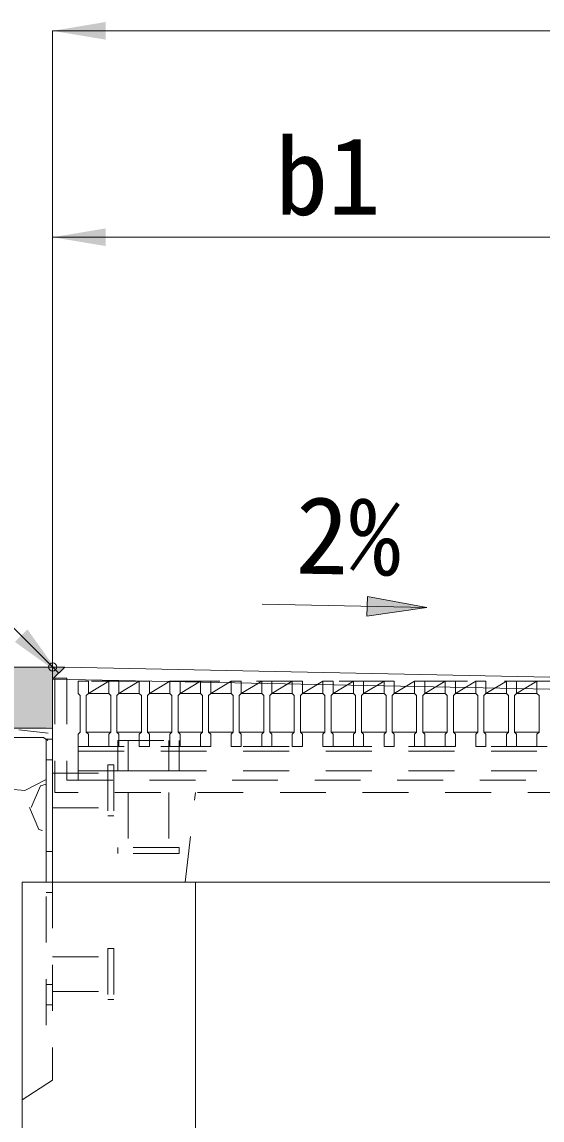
# Model space of a CAD drawing. Units: millimetres, scale not verified. Extents: x 63886 to 97934, y 3628 to 26930.
# Drawn here: x 77188 to 77443, y 7832 to 8370 of the extents above; entities that cross this region are included whole.
import ezdxf
from ezdxf.enums import TextEntityAlignment as Align

# ---------------------------------------------------------------- set-up
doc = ezdxf.new("R2010")
doc.units = ezdxf.units.MM
doc.header["$LTSCALE"] = 30
doc.linetypes.add('USER1', pattern=[1.35, 0.75, -0.6])
for name, color, linetype, lineweight in [('インサート', 3, 'USER1', 5), ('グレーチング', 7, 'Continuous', 5), ('ジョイントプレート', 7, 'Continuous', 9), ('ハッチング_基礎', 150, 'Continuous', 5), ('受枠', 3, 'USER1', 5), ('寸法線', 7, 'Continuous', 9), ('引出線', 4, 'Continuous', 9), ('本体', 2, 'Continuous', 5), ('舗装・基礎', 3, 'Continuous', 13), ('補助線', 8, 'Continuous', 13)]:
    doc.layers.add(name, color=color, linetype=linetype, lineweight=lineweight)
doc.layers.add('ハッチング_舗装', color=7, linetype='Continuous')
doc.styles.add('ＭＳ ゴシック', font='')
doc.styles.get('ＭＳ ゴシック').set_extended_font_data('MS Gothic')

# ---------------------------------------------------------------- blocks, each defined once
blk = doc.blocks.new('filled_arrow')
at = {"color": 0, "linetype": 'Continuous', "lineweight": -2}
blk.add_solid([(7.5, 1.25), (0, 0), (7.5, -1.25)], dxfattribs=at)

msp = doc.modelspace()

# ---------------------------------------------------------------- hatches: boundary and pattern name
at = {"layer": 'ハッチング_舗装'}
msp.add_hatch(color=256, dxfattribs=at).paths.add_polyline_path([(76684.12, 8054.37), (76684.12, 8024.37), (76944.12, 8024.37), (76944.12, 8027.41), (76986.83, 8027.41), (76986.83, 8024.37), (77199.44, 8024.37), (77199.44, 8025.07), (77202.64, 8025.07), (77202.64, 8048.37), (77208.64, 8054.25), (77204.65, 8054.33), (77200.65, 8054.37)])
at = {"layer": '引出線'}
msp.add_hatch(color=256, dxfattribs=at).paths.add_polyline_path([(77356.98, 8089), (77356.79, 8079.25), (77386.13, 8083.54)])

# ---------------------------------------------------------------- linework, layer by layer
at = {"layer": 'インサート'}
for p, q in [((77234.65, 8018.47), (77234.65, 8003.47)), ((77234.65, 8018.47), (77264.65, 8018.47)), ((77239.65, 8018.47), (77239.65, 8003.47)), ((77259.65, 8018.47), (77259.65, 8003.47)), ((77264.65, 8018.47), (77264.65, 8003.47)), ((77229.65, 8006.47), (77229.65, 7981.47)), ((77229.65, 8006.47), (77232.65, 8006.47)), ((77232.65, 8006.47), (77232.65, 7981.47)), ((77234.65, 8003.47), (77264.65, 8003.47)), ((77202.65, 8002.47), (77229.65, 8002.47)), ((77239.65, 7992.97), (77239.65, 7965.97)), ((77259.65, 7992.97), (77259.65, 7965.97)), ((77202.65, 7985.47), (77229.65, 7985.47)), ((77229.65, 7981.47), (77232.65, 7981.47)), ((77264.65, 7965.97), (77234.65, 7965.97)), ((77234.65, 7962.97), (77234.65, 7965.97)), ((77264.65, 7962.97), (77264.65, 7965.97)), ((77264.65, 7962.97), (77234.65, 7962.97)), ((77202.64, 7912.47), (77229.64, 7912.47)), ((77229.64, 7916.47), (77232.64, 7916.47)), ((77229.64, 7916.47), (77229.64, 7891.47)), ((77232.64, 7916.47), (77232.64, 7891.47)), ((77202.64, 7895.47), (77229.64, 7895.47)), ((77229.64, 7891.47), (77232.64, 7891.47))]:
    msp.add_line(p, q, dxfattribs=at)
at = {"layer": 'グレーチング', "linetype": 'USER1'}
msp.add_line((77730.15, 8047.47), (77215.15, 8047.47), dxfattribs=at)
at = {"layer": 'グレーチング'}
for p, q in [((77215.15, 8047.47), (77215.15, 8041.47)), ((77215.15, 8047.47), (77220.15, 8047.47)), ((77220.15, 8047.47), (77220.15, 8041.47)), ((77220.15, 8041.47), (77230.15, 8047.47)), ((77230.15, 8047.47), (77230.15, 8041.47)), ((77230.15, 8047.47), (77235.15, 8047.47)), ((77235.15, 8047.47), (77235.15, 8041.47)), ((77235.15, 8041.47), (77245.15, 8047.47)), ((77245.15, 8047.47), (77245.15, 8041.47)), ((77245.15, 8047.47), (77250.15, 8047.47)), ((77250.15, 8047.47), (77250.15, 8041.47)), ((77250.15, 8041.47), (77260.15, 8047.47)), ((77260.15, 8047.47), (77260.15, 8041.47)), ((77260.15, 8047.47), (77265.15, 8047.47)), ((77265.15, 8047.47), (77265.15, 8041.47)), ((77265.15, 8041.47), (77275.15, 8047.47)), ((77275.15, 8047.47), (77280.15, 8047.47)), ((77275.15, 8047.47), (77275.15, 8041.47)), ((77280.15, 8047.47), (77280.15, 8041.47)), ((77280.15, 8041.47), (77290.15, 8047.47)), ((77290.15, 8047.47), (77290.15, 8041.47)), ((77290.15, 8047.47), (77295.15, 8047.47)), ((77295.15, 8047.47), (77295.15, 8041.47)), ((77295.15, 8041.47), (77305.15, 8047.47)), ((77305.15, 8047.47), (77310.15, 8047.47)), ((77305.15, 8047.47), (77305.15, 8041.47)), ((77310.15, 8047.47), (77310.15, 8041.47)), ((77310.15, 8041.47), (77320.15, 8047.47)), ((77320.15, 8047.47), (77320.15, 8041.47)), ((77320.15, 8047.47), (77325.15, 8047.47)), ((77325.15, 8047.47), (77325.15, 8041.47)), ((77325.15, 8041.47), (77335.15, 8047.47)), ((77335.15, 8047.47), (77340.15, 8047.47)), ((77335.15, 8047.47), (77335.15, 8041.47)), ((77340.15, 8047.47), (77340.15, 8041.47)), ((77340.15, 8041.47), (77350.15, 8047.47)), ((77350.15, 8047.47), (77350.15, 8041.47)), ((77350.15, 8047.47), (77355.15, 8047.47)), ((77355.15, 8047.47), (77355.15, 8041.47)), ((77355.15, 8041.47), (77365.15, 8047.47)), ((77365.15, 8047.47), (77365.15, 8041.47)), ((77365.15, 8047.47), (77370.15, 8047.47)), ((77370.15, 8047.47), (77370.15, 8041.47)), ((77370.15, 8041.47), (77380.15, 8047.47)), ((77380.15, 8047.47), (77385.15, 8047.47)), ((77380.15, 8047.47), (77380.15, 8041.47)), ((77385.15, 8047.47), (77385.15, 8041.47)), ((77385.15, 8041.47), (77395.15, 8047.47)), ((77395.15, 8047.47), (77395.15, 8041.47)), ((77395.15, 8047.47), (77400.15, 8047.47)), ((77400.15, 8047.47), (77400.15, 8041.47)), ((77400.15, 8041.47), (77410.15, 8047.47)), ((77410.15, 8047.47), (77410.15, 8041.47)), ((77410.15, 8047.47), (77415.15, 8047.47)), ((77415.15, 8047.47), (77415.15, 8041.47)), ((77415.15, 8041.47), (77425.15, 8047.47)), ((77425.15, 8047.47), (77425.15, 8041.47)), ((77425.15, 8047.47), (77430.15, 8047.47)), ((77430.15, 8047.47), (77430.15, 8041.47)), ((77430.15, 8041.47), (77440.15, 8047.47)), ((77440.15, 8047.47), (77445.15, 8047.47)), ((77440.15, 8047.47), (77440.15, 8041.47)), ((77215.15, 8041.47), (77216.15, 8040.47)), ((77220.15, 8041.47), (77219.15, 8040.47)), ((77220.15, 8041.47), (77230.15, 8041.47)), ((77230.15, 8041.47), (77231.15, 8040.47)), ((77235.15, 8041.47), (77234.15, 8040.47)), ((77235.15, 8041.47), (77245.15, 8041.47)), ((77245.15, 8041.47), (77246.15, 8040.47)), ((77250.15, 8041.47), (77249.15, 8040.47)), ((77250.15, 8041.47), (77260.15, 8041.47)), ((77260.15, 8041.47), (77261.15, 8040.47)), ((77265.15, 8041.47), (77264.15, 8040.47)), ((77265.15, 8041.47), (77275.15, 8041.47)), ((77275.15, 8041.47), (77276.15, 8040.47)), ((77280.15, 8041.47), (77279.15, 8040.47)), ((77280.15, 8041.47), (77290.15, 8041.47)), ((77290.15, 8041.47), (77291.15, 8040.47)), ((77295.15, 8041.47), (77294.15, 8040.47)), ((77295.15, 8041.47), (77305.15, 8041.47)), ((77305.15, 8041.47), (77306.15, 8040.47)), ((77310.15, 8041.47), (77309.15, 8040.47)), ((77310.15, 8041.47), (77320.15, 8041.47)), ((77320.15, 8041.47), (77321.15, 8040.47)), ((77325.15, 8041.47), (77324.15, 8040.47)), ((77325.15, 8041.47), (77335.15, 8041.47)), ((77335.15, 8041.47), (77336.15, 8040.47)), ((77340.15, 8041.47), (77339.15, 8040.47)), ((77340.15, 8041.47), (77350.15, 8041.47)), ((77350.15, 8041.47), (77351.15, 8040.47)), ((77355.15, 8041.47), (77354.15, 8040.47)), ((77355.15, 8041.47), (77365.15, 8041.47)), ((77365.15, 8041.47), (77366.15, 8040.47)), ((77370.15, 8041.47), (77369.15, 8040.47)), ((77370.15, 8041.47), (77380.15, 8041.47)), ((77380.15, 8041.47), (77381.15, 8040.47)), ((77385.15, 8041.47), (77384.15, 8040.47)), ((77385.15, 8041.47), (77395.15, 8041.47)), ((77395.15, 8041.47), (77396.15, 8040.47)), ((77400.15, 8041.47), (77399.15, 8040.47)), ((77400.15, 8041.47), (77410.15, 8041.47)), ((77410.15, 8041.47), (77411.15, 8040.47)), ((77415.15, 8041.47), (77414.15, 8040.47)), ((77415.15, 8041.47), (77425.15, 8041.47)), ((77425.15, 8041.47), (77426.15, 8040.47)), ((77430.15, 8041.47), (77429.15, 8040.47)), ((77430.15, 8041.47), (77440.15, 8041.47)), ((77440.15, 8041.47), (77441.15, 8040.47)), ((77216.15, 8040.47), (77216.15, 8022.47)), ((77219.15, 8040.47), (77219.15, 8022.47)), ((77231.15, 8040.47), (77231.15, 8022.47)), ((77234.15, 8040.47), (77234.15, 8022.47)), ((77246.15, 8040.47), (77246.15, 8022.47)), ((77249.15, 8040.47), (77249.15, 8022.47)), ((77261.15, 8040.47), (77261.15, 8022.47)), ((77264.15, 8040.47), (77264.15, 8022.47)), ((77276.15, 8040.47), (77276.15, 8022.47)), ((77279.15, 8040.47), (77279.15, 8022.47)), ((77291.15, 8040.47), (77291.15, 8022.47)), ((77294.15, 8040.47), (77294.15, 8022.47)), ((77306.15, 8040.47), (77306.15, 8022.47)), ((77309.15, 8040.47), (77309.15, 8022.47)), ((77321.15, 8040.47), (77321.15, 8022.47)), ((77324.15, 8040.47), (77324.15, 8022.47)), ((77336.15, 8040.47), (77336.15, 8022.47)), ((77339.15, 8040.47), (77339.15, 8022.47)), ((77351.15, 8040.47), (77351.15, 8022.47)), ((77354.15, 8040.47), (77354.15, 8022.47)), ((77366.15, 8040.47), (77366.15, 8022.47)), ((77369.15, 8040.47), (77369.15, 8022.47)), ((77381.15, 8040.47), (77381.15, 8022.47)), ((77384.15, 8040.47), (77384.15, 8022.47)), ((77396.15, 8040.47), (77396.15, 8022.47)), ((77399.15, 8040.47), (77399.15, 8022.47)), ((77411.15, 8040.47), (77411.15, 8022.47)), ((77414.15, 8040.47), (77414.15, 8022.47)), ((77426.15, 8040.47), (77426.15, 8022.47)), ((77429.15, 8040.47), (77429.15, 8022.47)), ((77441.15, 8040.47), (77441.15, 8022.47)), ((77215.15, 8021.47), (77216.15, 8022.47)), ((77215.15, 8015.47), (77215.15, 8021.47)), ((77220.15, 8021.47), (77219.15, 8022.47)), ((77219.15, 8022.47), (77231.15, 8022.47)), ((77220.15, 8015.47), (77220.15, 8021.47)), ((77230.15, 8021.47), (77231.15, 8022.47)), ((77230.15, 8015.47), (77230.15, 8021.47)), ((77235.15, 8021.47), (77234.15, 8022.47)), ((77234.15, 8022.47), (77246.15, 8022.47)), ((77235.15, 8015.47), (77235.15, 8021.47)), ((77245.15, 8021.47), (77246.15, 8022.47)), ((77245.15, 8015.47), (77245.15, 8021.47)), ((77250.15, 8021.47), (77249.15, 8022.47)), ((77249.15, 8022.47), (77261.15, 8022.47)), ((77250.15, 8015.47), (77250.15, 8021.47)), ((77260.15, 8021.47), (77261.15, 8022.47)), ((77260.15, 8015.47), (77260.15, 8021.47)), ((77265.15, 8021.47), (77264.15, 8022.47)), ((77264.15, 8022.47), (77276.15, 8022.47)), ((77265.15, 8015.47), (77265.15, 8021.47)), ((77275.15, 8021.47), (77276.15, 8022.47)), ((77275.15, 8015.47), (77275.15, 8021.47)), ((77280.15, 8021.47), (77279.15, 8022.47)), ((77279.15, 8022.47), (77291.15, 8022.47)), ((77280.15, 8015.47), (77280.15, 8021.47)), ((77290.15, 8021.47), (77291.15, 8022.47)), ((77290.15, 8015.47), (77290.15, 8021.47)), ((77295.15, 8021.47), (77294.15, 8022.47)), ((77294.15, 8022.47), (77306.15, 8022.47)), ((77295.15, 8015.47), (77295.15, 8021.47)), ((77305.15, 8021.47), (77306.15, 8022.47)), ((77305.15, 8015.47), (77305.15, 8021.47)), ((77310.15, 8021.47), (77309.15, 8022.47)), ((77309.15, 8022.47), (77321.15, 8022.47)), ((77310.15, 8015.47), (77310.15, 8021.47)), ((77320.15, 8021.47), (77321.15, 8022.47)), ((77320.15, 8015.47), (77320.15, 8021.47)), ((77325.15, 8021.47), (77324.15, 8022.47)), ((77324.15, 8022.47), (77336.15, 8022.47)), ((77325.15, 8015.47), (77325.15, 8021.47)), ((77335.15, 8021.47), (77336.15, 8022.47)), ((77335.15, 8015.47), (77335.15, 8021.47)), ((77340.15, 8021.47), (77339.15, 8022.47)), ((77339.15, 8022.47), (77351.15, 8022.47)), ((77340.15, 8015.47), (77340.15, 8021.47)), ((77350.15, 8021.47), (77351.15, 8022.47)), ((77350.15, 8015.47), (77350.15, 8021.47)), ((77355.15, 8021.47), (77354.15, 8022.47)), ((77354.15, 8022.47), (77366.15, 8022.47)), ((77355.15, 8015.47), (77355.15, 8021.47)), ((77365.15, 8021.47), (77366.15, 8022.47)), ((77365.15, 8015.47), (77365.15, 8021.47)), ((77370.15, 8021.47), (77369.15, 8022.47)), ((77369.15, 8022.47), (77381.15, 8022.47)), ((77370.15, 8015.47), (77370.15, 8021.47)), ((77380.15, 8021.47), (77381.15, 8022.47)), ((77380.15, 8015.47), (77380.15, 8021.47)), ((77385.15, 8021.47), (77384.15, 8022.47)), ((77384.15, 8022.47), (77396.15, 8022.47)), ((77385.15, 8015.47), (77385.15, 8021.47)), ((77395.15, 8021.47), (77396.15, 8022.47)), ((77395.15, 8015.47), (77395.15, 8021.47)), ((77400.15, 8021.47), (77399.15, 8022.47)), ((77399.15, 8022.47), (77411.15, 8022.47)), ((77400.15, 8015.47), (77400.15, 8021.47)), ((77410.15, 8021.47), (77411.15, 8022.47)), ((77410.15, 8015.47), (77410.15, 8021.47)), ((77415.15, 8021.47), (77414.15, 8022.47)), ((77414.15, 8022.47), (77426.15, 8022.47)), ((77415.15, 8015.47), (77415.15, 8021.47)), ((77425.15, 8021.47), (77426.15, 8022.47)), ((77425.15, 8015.47), (77425.15, 8021.47)), ((77430.15, 8021.47), (77429.15, 8022.47)), ((77429.15, 8022.47), (77441.15, 8022.47)), ((77430.15, 8015.47), (77430.15, 8021.47)), ((77440.15, 8021.47), (77441.15, 8022.47)), ((77440.15, 8015.47), (77440.15, 8021.47)), ((77215.15, 8015.47), (77220.15, 8015.47)), ((77215.15, 8015.47), (77220.15, 8015.47)), ((77220.15, 8015.47), (77216.15, 8015.47)), ((77230.15, 8015.47), (77235.15, 8015.47)), ((77245.15, 8015.47), (77250.15, 8015.47)), ((77260.15, 8015.47), (77265.15, 8015.47)), ((77275.15, 8015.47), (77280.15, 8015.47)), ((77290.15, 8015.47), (77295.15, 8015.47)), ((77305.15, 8015.47), (77310.15, 8015.47)), ((77320.15, 8015.47), (77325.15, 8015.47)), ((77335.15, 8015.47), (77340.15, 8015.47)), ((77350.15, 8015.47), (77355.15, 8015.47)), ((77365.15, 8015.47), (77370.15, 8015.47)), ((77380.15, 8015.47), (77385.15, 8015.47)), ((77395.15, 8015.47), (77400.15, 8015.47)), ((77410.15, 8015.47), (77415.15, 8015.47)), ((77425.15, 8015.47), (77430.15, 8015.47)), ((77440.15, 8015.47), (77445.15, 8015.47))]:
    msp.add_line(p, q, dxfattribs=at)
at = {"layer": 'ジョイントプレート'}
for p, q in [((77199.45, 7948.97), (77199.45, 8018.97)), ((77199.45, 8018.97), (77202.65, 8018.97)), ((77202.65, 8018.97), (77202.65, 7948.97))]:
    msp.add_line(p, q, dxfattribs=at)
at = {"layer": 'ジョイントプレート', "linetype": 'USER1'}
for p, q in [((77202.65, 8008.97), (77199.45, 8008.97)), ((77202.65, 7963.97), (77199.45, 7963.97))]:
    msp.add_line(p, q, dxfattribs=at)
at = {"layer": 'ジョイントプレート', "linetype": 'USER1', "lineweight": 5}
for p, q in [((77199.45, 7878.96), (77199.45, 7948.97)), ((77202.65, 7948.97), (77202.65, 7878.96)), ((77202.65, 7943.97), (77199.45, 7943.97)), ((77202.65, 7898.96), (77199.45, 7898.96)), ((77202.65, 7888.96), (77199.45, 7888.96))]:
    msp.add_line(p, q, dxfattribs=at)
at = {"layer": 'ハッチング_基礎'}
for p, q in [((77178.39, 8019.84), (77198.2, 8019.84)), ((77186.01, 8023.65), (77200.5, 8021.91)), ((77198.2, 8019.84), (77200.21, 8018.44)), ((77199.44, 7999.37), (77189.06, 7993.93)), ((77189.06, 7993.93), (77170.01, 7995.46)), ((77192.1, 7985.55), (77196.68, 7996.22)), ((77196.68, 7996.22), (77199.44, 7997.08)), ((77191.34, 7985.55), (77195.91, 7974.88)), ((77195.91, 7974.88), (77197.66, 7974.37))]:
    msp.add_line(p, q, dxfattribs=at)
at = {"layer": '受枠', "lineweight": 9}
for p, q in [((77203.65, 8048.97), (77203.65, 7992.97)), ((77203.65, 8048.97), (77209.65, 8048.97)), ((77209.65, 8048.97), (77209.65, 7998.97)), ((77209.65, 7998.97), (77735.65, 7998.97)), ((77741.65, 7992.97), (77203.65, 7992.97))]:
    msp.add_line(p, q, dxfattribs=at)
at = {"layer": '受枠'}
for p, q in [((77215.15, 8015.47), (77730.15, 8015.47)), ((77215.15, 8015.47), (77215.15, 7998.97)), ((77215.15, 8013.17), (77730.15, 8013.17)), ((77215.15, 8003.47), (77730.15, 8003.47))]:
    msp.add_line(p, q, dxfattribs=at)
at = {"layer": '寸法線'}
for p, q in [((77202.65, 8366.01), (77742.65, 8366.01)), ((77202.65, 8048.97), (77202.65, 8366.01)), ((77202.65, 8264.91), (77472.65, 8264.91)), ((77202.65, 8074.37), (77202.65, 8264.91))]:
    msp.add_line(p, q, dxfattribs=at)
at = {"layer": '引出線'}
msp.add_line((77305.39, 8085.15), (77386.13, 8083.54), dxfattribs=at)
msp.add_lwpolyline([(77205.65, 8051.31), (77119.4, 8137.55), (77052.29, 8137.55)], dxfattribs=at)
at = {"layer": '引出線', "lineweight": 13}
msp.add_lwpolyline([(77356.98, 8089), (77356.79, 8079.25), (77386.13, 8083.54)], close=True, dxfattribs=at)
at = {"layer": '本体', "lineweight": 20}
for p, q in [((77202.65, 8048.37), (77208.64, 8054.25)), ((77208.64, 8054.25), (77472.65, 8048.97)), ((77202.65, 8048.37), (77202.65, 7948.97)), ((77757.65, 7948.97), (77187.64, 7948.97)), ((77187.64, 7948.97), (77187.64, 6498.97)), ((77272.65, 7342.86), (77272.65, 7948.97))]:
    msp.add_line(p, q, dxfattribs=at)
at = {"layer": '本体', "color": 7}
msp.add_line((77202.65, 8048.37), (77472.65, 8042.97), dxfattribs=at)
at = {"layer": '本体', "linetype": 'USER1'}
msp.add_line((77267.65, 7948.97), (77272.65, 7992.97), dxfattribs=at)
at = {"layer": '本体', "linetype": 'USER1', "lineweight": 9}
for p, q in [((77202.64, 7948.97), (77202.64, 7851.97)), ((77202.64, 7851.97), (77187.64, 7842.47))]:
    msp.add_line(p, q, dxfattribs=at)
at = {"layer": '舗装・基礎', "lineweight": 20}
for p, q in [((76684.12, 8054.37), (77202.65, 8054.37)), ((77202.65, 8054.37), (77208.64, 8054.25))]:
    msp.add_line(p, q, dxfattribs=at)
at = {"layer": '舗装・基礎', "linetype": 'USER1', "lineweight": 9}
msp.add_line((77202.64, 8024.37), (76874.67, 8024.37), dxfattribs=at)
at = {"layer": '補助線'}
msp.add_circle((77202.65, 8054.37), 2, dxfattribs=at)

# ---------------------------------------------------------------- block references
at = {"layer": '寸法線', "xscale": 3.47, "yscale": 3.47}
for p in [(77202.65, 8366.01), (77202.65, 8264.91)]:
    msp.add_blockref('filled_arrow', p, dxfattribs=at)
at = {"layer": '引出線', "xscale": 3.47, "yscale": 3.47, "rotation": 135}
msp.add_blockref('filled_arrow', (77205.65, 8051.31), dxfattribs=at)

# ---------------------------------------------------------------- texts
at = {"layer": '寸法線', "style": 'ＭＳ ゴシック'}
msp.add_text('b1', height=37.98, dxfattribs=at).set_placement((77337.65, 8294.91), align=Align.MIDDLE_CENTER)
at = {"layer": '引出線', "style": 'ＭＳ ゴシック'}
msp.add_text('2%', height=37.98, rotation=359, dxfattribs=at).set_placement((77347.77, 8118.72), align=Align.MIDDLE_CENTER)

doc.saveas('drawing.dxf')
